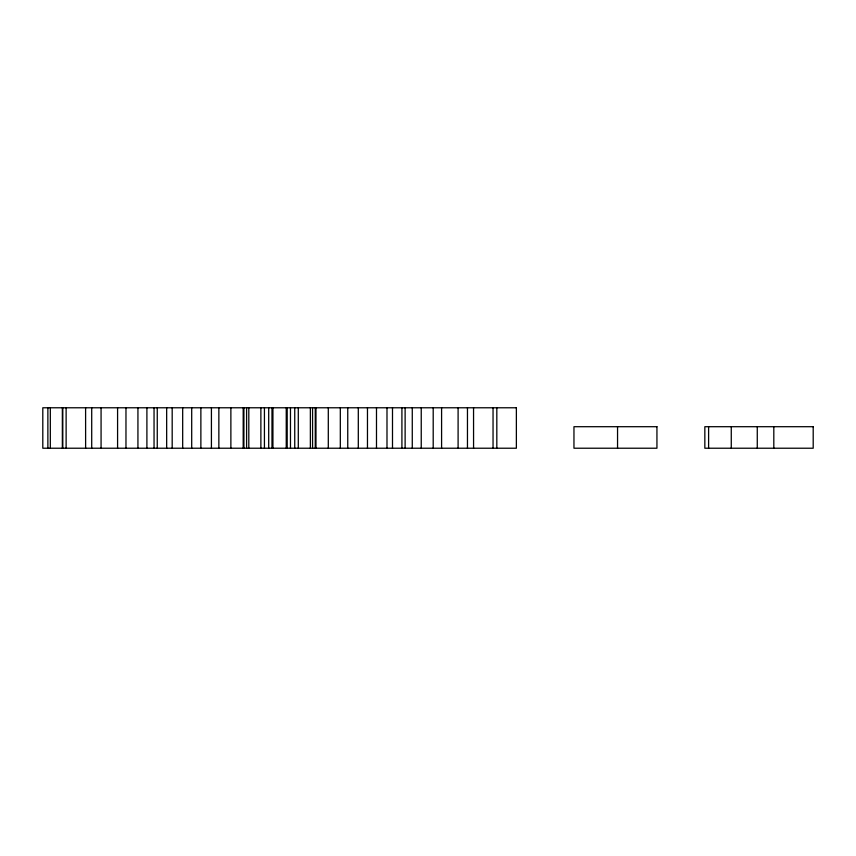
<?xml version="1.0" encoding="UTF-8"?>
<svg xmlns="http://www.w3.org/2000/svg" width="856" height="856" viewBox="0 0 856 856"><rect width="100%" height="100%" fill="white"/><g stroke="black" fill="none" stroke-linecap="round" stroke-linejoin="round"><path stroke-width="1.28" d="M773.813 426.705L773.813 448.223M757.271 426.705L757.271 448.223M731.27 426.705L731.27 448.223M708.608 426.705L708.608 448.223M617.551 426.705L617.551 448.223M496.822 407.777L496.822 448.223M493.045 407.777L493.045 448.223M473.55 407.777L473.571 448.223M467.462 407.777L467.462 448.223M458.099 407.777L458.099 448.223M441.589 407.777L441.589 448.223M433.2 407.777L433.2 448.223M421.238 407.777L421.238 448.223M412.271 407.777L412.271 448.223M405.123 407.777L405.123 448.223M401.913 407.777L401.913 448.223M392.497 407.777L392.497 448.223M386.987 407.777L386.987 448.223M376.49 407.777L376.49 448.223M367.47 407.777L367.47 448.223M358.3 407.777L358.3 448.223M347.75 407.777L347.75 448.223M340.314 407.777L340.314 448.223M328.297 407.777L328.297 448.223M315.971 407.777L315.971 448.223M315.265 407.777L315.265 448.223M312.568 407.777L312.568 448.223M310.364 407.777L310.364 448.223M298.295 407.777L298.295 448.223M294.742 407.777L294.742 448.223M290.473 407.777L290.473 448.223M287.188 407.777L287.188 448.223M286.246 407.777L286.246 448.223M272.925 407.777L272.925 448.223M271.983 407.777L271.983 448.223M268.698 407.777L268.698 448.223M264.429 407.777L264.429 448.223M260.877 407.777L260.877 448.223M248.807 407.777L248.807 448.223M246.603 407.777L246.603 448.223M243.906 407.777L243.906 448.223M243.2 407.777L243.2 448.223M230.874 407.777L230.874 448.223M218.858 407.777L218.858 448.223M211.421 407.777L211.421 448.223M200.871 407.777L200.871 448.223M191.701 407.777L191.701 448.223M182.681 407.777L182.681 448.223M172.184 407.777L172.184 448.223M166.663 407.777L166.663 448.223M157.258 407.777L157.258 448.223M154.048 407.777L154.048 448.223M146.9 407.777L146.9 448.223M137.934 407.777L137.934 448.223M125.971 407.777L125.971 448.223M117.582 407.777L117.582 448.223M101.072 407.777L101.072 448.223M91.71 407.777L91.71 448.223M85.6 407.777L85.621 448.223M66.126 407.777L66.126 448.223M62.798 407.777L62.798 448.223M62.349 407.777L62.349 448.223M50.322 407.777L50.322 448.223M47.872 407.777L47.872 448.223M516.371 407.777L42.8 407.777L42.8 448.223L516.371 448.223L516.371 407.777M656.937 426.705L573.959 426.705L573.959 448.223L656.937 448.223L656.937 426.705M813.2 426.705L704.841 426.705L704.841 448.223L813.2 448.223L813.2 426.705"/></g></svg>
